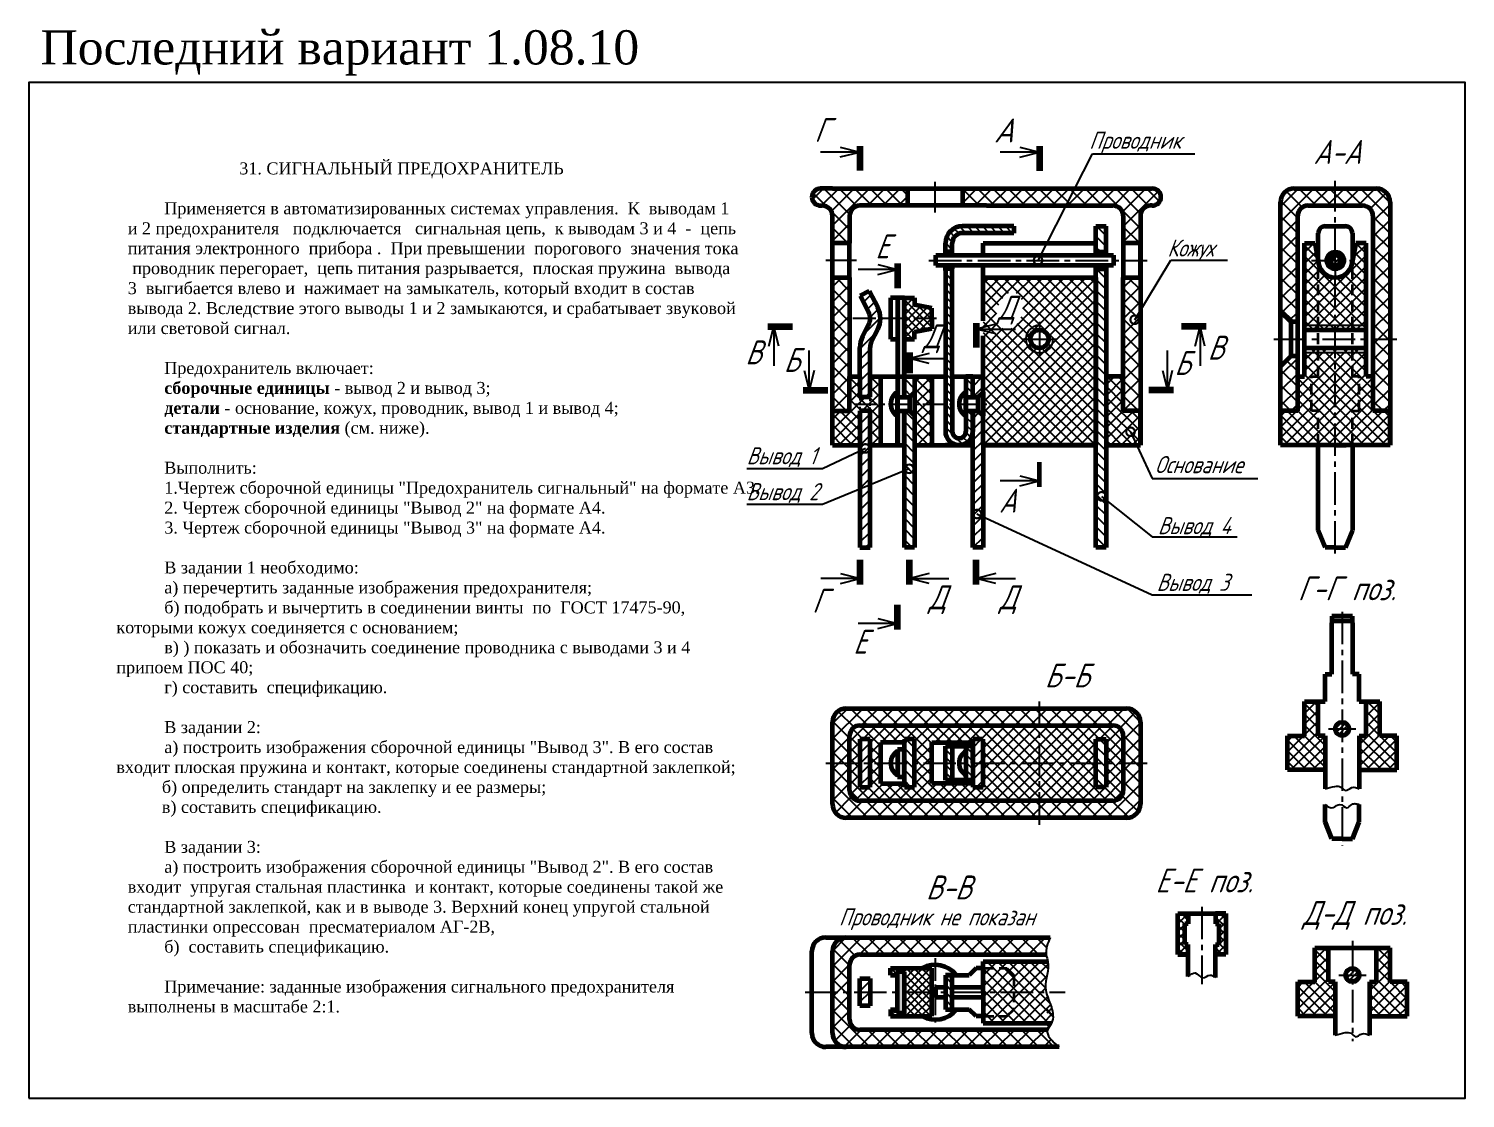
# Model space of a CAD drawing. Header units: millimetres. Extents: x 0 to 420, y 0 to 313.
import ezdxf

# ---------------------------------------------------------------- set-up
doc = ezdxf.new("R2010")
doc.units = ezdxf.units.MM
doc.header["$LTSCALE"] = 0.5
doc.linetypes.add('CENTER2', pattern=[28.575, 19.05, -3.175, 3.175, -3.175])
doc.linetypes.add('штриховая2', pattern=[9.525, 6.35, -3.175])
doc.layers.get('0').update_dxf_attribs({"linetype": 'CONTINUOUS', "lineweight": 60})
doc.styles.get("Standard").update_dxf_attribs({"font": 'isocpeui.ttf', "width": 0.9})
doc.styles.add('стиль1', font='TIMES.TTF')
doc.dimstyles.get("Standard").update_dxf_attribs({"dimtxt": 5, "dimasz": 5, "dimexe": 2, "dimexo": 0, "dimgap": 1.5, "dimtad": 1, "dimdec": 0, "dimzin": 0, "dimtxsty": 'Standard', "dimcen": 5, "dimadec": 0, "dimazin": 0, "dimtfac": 1, "dimtdec": 0, "dimtofl": 0, "dimtmove": 0, "dimatfit": 3, "dimldrblk": 'DOTSMALL', "dimfxl": 0, "dimtolj": 1, "dimtzin": 0, "dimarcsym": 0})
pattern_1 = [(45, (30.3545, 5.651), (-2.245064, 2.245064), []), (135, (30.3545, 5.651), (-2.245064, -2.245064), [])]
pattern_2 = [(45, (30.3545, 5.651), (-1.571545, 1.571545), []), (135, (30.3545, 5.651), (-1.571545, -1.571545), [])]
pattern_3 = [(135, (30.3545, 5.651), (-1.571545, -1.571545), [])]
pattern_4 = [(45, (17.6013, -27.0154), (-1.571545, 1.571545), [])]
pattern_5 = [(135, (17.6013, -27.0154), (-1.571545, -1.571545), [])]
pattern_6 = [(135, (17.6013, -30.654), (-2.245064, -2.245064), []), (225, (17.6013, -30.654), (2.245064, -2.245064), [])]
pattern_7 = [(45, (0, -5), (-1.571545, 1.571545), [])]

# ---------------------------------------------------------------- blocks, each defined once
blk = doc.blocks.new('_DotSmall')
at = {"color": 0, "linetype": 'ByBlock', "const_width": 0.5}
blk.add_lwpolyline([(-0.0625, 0, 1), (0.0625, 0, 1)], format="xyb", close=True, dxfattribs=at)

msp = doc.modelspace()

# ---------------------------------------------------------------- hatches: boundary and pattern name
at = {"lineweight": -3}
h = msp.add_hatch(dxfattribs=at)
h.set_pattern_fill('ANSI37', angle=90, style=0)
h.set_pattern_definition([(135, (30.3545, 5.651), (-2.245064, -2.245064), []), (225, (30.3545, 5.651), (2.245064, -2.245064), [])])
h.paths.add_polyline_path([(243, 261), (257, 261), (257, 266), (235, 266), (231.5, 266, 0.414214), (229, 263.5, 0.414214), (231.5, 261), (232, 261, -0.414214), (235, 258), (235, 250), (240, 250), (240, 258, -0.414214)])
h.paths.add_polyline_path([(317, 261, -0.414214), (320, 258), (320, 250), (325, 250), (325, 258, -0.414214), (328, 261), (328.5, 261, 0.414214), (331, 263.5, 0.414214), (328.5, 266), (325, 266), (273, 266), (273, 261), (280, 261)])
h = msp.add_hatch(dxfattribs=at)
h.set_pattern_fill('ANSI37', angle=90, style=0)
h.set_pattern_definition([(135, (30.028, 5.651), (-2.245064, -2.245064), []), (225, (30.028, 5.651), (2.245064, -2.245064), [])])
h.paths.add_polyline_path([(371, 258, -0.414214), (374, 261), (382, 261), (382, 266), (370, 266, 0.414214), (366, 262), (366, 230), (369, 227), (371, 227)])
h.paths.add_polyline_path([(398, 262, 0.414214), (394, 266), (382, 266), (382, 261), (390, 261, -0.414214), (393, 258), (393, 222), (398, 222)])
h.paths.add_polyline_path([(398, 222), (393, 222), (393, 201), (398, 201)])
h.paths.add_polyline_path([(371, 211), (371, 217), (369, 217), (366, 214), (366, 201), (371, 201)])
h = msp.add_hatch(dxfattribs=at)
h.set_pattern_fill('ANSI31', scale=0.5, angle=90, style=0)
h.set_pattern_definition([(135, (0, -5), (-1.122532, -1.122532), [])])
h.paths.add_polyline_path([(273, 253), (288, 253), (288, 255), (273, 255, 0.414214), (268, 250), (268, 247.5), (270, 247.5), (270, 250, -0.414214)])
h.paths.add_polyline_path([(270, 242), (270, 242.5), (268, 242.5), (268, 242), (268, 211), (268, 203), (270, 203), (270, 211)])
h.paths.add_polyline_path([(276, 195), (276, 201), (274, 201), (274, 199.5), (274, 195, -1), (270, 195), (270, 203), (268, 203), (268, 195, 1)])
h.paths.add_polyline_path([(276, 211), (274, 211), (274, 205), (276, 205)])
h = msp.add_hatch(dxfattribs=at)
h.set_pattern_fill('ANSI31', scale=0.7, angle=90, style=0)
h.set_pattern_definition(pattern_3)
h.paths.add_polyline_path([(312, 247.5), (315, 247.5), (315, 255), (312, 255)])
h = msp.add_hatch(dxfattribs=at)
h.set_pattern_fill('ANSI37', scale=0.7, style=0)
h.paths.add_polyline_path([(377, 245), (376, 250), (373, 250), (373, 226), (377, 226)])
h.paths.add_polyline_path([(382, 240, -0.414214), (377, 245), (377, 226), (382, 226)])
h.paths.add_polyline_path([(387, 245, -0.414214), (382, 240), (382, 226), (387, 226)])
h.paths.add_polyline_path([(391, 250), (388, 250), (387, 245), (387, 226), (391, 226)])
h.paths.add_polyline_path([(382, 226), (377, 226), (377, 224.67), (382, 224.67)])
h.paths.add_polyline_path([(387, 226), (382, 226), (382, 224.67), (387, 224.67)])
h.paths.add_polyline_path([(391, 226), (387, 226), (387, 224.67), (391, 224.67)])
h.paths.add_polyline_path([(377, 226), (373, 226), (373, 224.67), (377, 224.67)])
h.paths.add_polyline_path([(377, 219.33), (373, 219.33), (373, 218), (377, 218)])
h.paths.add_polyline_path([(387, 219.33), (382, 219.33), (382, 218), (387, 218)])
h.paths.add_polyline_path([(382, 219.33), (377, 219.33), (377, 218), (382, 218)])
h.paths.add_polyline_path([(391, 219), (391, 219.33), (387, 219.33), (387, 218), (391, 218)])
h.paths.add_polyline_path([(391, 218), (387, 218), (387, 211), (389, 211), (389, 201), (387, 201), (387, 191), (398, 191), (398, 201), (393, 201), (393, 211), (391, 211)])
h.paths.add_polyline_path([(387, 218), (382, 218), (382, 191), (387, 191), (387, 201), (389, 201), (389, 211), (387, 211)])
h.paths.add_polyline_path([(377, 218), (373, 218), (373, 211), (371, 211), (371, 201), (366, 201), (366, 191), (377, 191), (377, 201), (375, 201), (375, 211), (377, 211)])
h.paths.add_polyline_path([(382, 218), (377, 218), (377, 211), (375, 211), (375, 201), (377, 201), (377, 191), (382, 191)])
h = msp.add_hatch(dxfattribs=at)
h.set_pattern_fill('ANSI31', scale=0.3, style=0)
h.set_pattern_definition([(45, (30.02795, 5.6509), (-0.6735192, 0.6735192), [])])
h.paths.add_polyline_path([(383.5, 245, 0.414214), (382, 246.5), (382, 245)])
h.paths.add_polyline_path([(382, 245), (382, 243.5, 0.414214), (383.5, 245)])
h.paths.add_polyline_path([(382, 245), (380.5, 245, 0.414214), (382, 243.5)])
h.paths.add_polyline_path([(382, 246.5, 0.414214), (380.5, 245), (382, 245)])
h = msp.add_hatch(dxfattribs=at)
h.set_pattern_fill('ANSI37', style=0)
h.set_pattern_definition(pattern_1)
h.paths.add_polyline_path([(235, 201), (240, 201), (240, 211), (240, 240), (235, 240)])
h = msp.add_hatch(dxfattribs=at)
h.set_pattern_fill('ANSI37', scale=0.7, style=0)
h.paths.add_polyline_path([(312, 240), (279, 240), (279, 227.33), (279, 222.94), (279, 191), (312, 191)])
h.paths.add_polyline_path([(298.17, 222), (299.5, 222, -2.414214), (295.5, 226), (295.5, 224.67, -0.414214)], flags=16)
edge = h.paths.add_edge_path(flags=0)
edge.add_ellipse((286.82, 230.31), major_axis=(1.58, 5.26), ratio=0.667489, start_angle=0, end_angle=360)
h.paths.add_polyline_path([(299.5, 222), (298.17, 222, -0.414214), (295.5, 219.33), (295.5, 218, 0.414214)], flags=0)
h.paths.add_polyline_path([(292.83, 222), (291.5, 222, 0.414214), (295.5, 218), (295.5, 219.33, -0.414214)], flags=16)
h.paths.add_polyline_path([(295.5, 224.67), (295.5, 226, 0.414214), (291.5, 222), (292.83, 222, -0.414214)], flags=0)
h.paths.add_polyline_path([(280.99, 224.61), (292.22, 224.61), (292.22, 236.68), (280.99, 236.68)], flags=24)
h = msp.add_hatch(dxfattribs=at)
h.set_pattern_fill('ANSI31', scale=0.7, angle=90, style=0)
h.set_pattern_definition(pattern_3)
h.paths.add_polyline_path([(312, 191), (312, 161), (315, 161), (315, 191), (315, 211), (315, 242.5), (312, 242.5), (312, 242)])
h = msp.add_hatch(dxfattribs=at)
h.set_pattern_fill('ANSI37', style=0)
h.set_pattern_definition(pattern_1)
h.paths.add_polyline_path([(320, 211), (320, 201), (325, 201), (325, 240), (320, 240)])
h = msp.add_hatch(dxfattribs=at)
h.set_pattern_fill('ANSI31', scale=0.7, style=0)
h.set_pattern_definition(pattern_7)
h.paths.add_polyline_path([(246, 219.5, -0.119095), (246.44, 221.32), (248.23, 224.8, 0.119095), (249, 228), (246, 228, -0.119095), (245.56, 226.17), (243.77, 222.69, 0.119095), (243, 219.5), (243, 211), (243, 205), (246, 205), (246, 211)])
h.paths.add_polyline_path([(245.76, 236), (243.09, 234.63), (245.55, 229.83, -0.119646), (246, 228), (249, 228, 0.119095), (248.23, 231.2)])
h.paths.add_polyline_path([(246, 201), (243, 201), (243, 191), (243, 161), (246, 161)])
h = msp.add_hatch(color=7, dxfattribs=at)
h.paths.add_polyline_path([(256, 211), (254, 211), (254, 205), (256, 205)])
h.paths.add_polyline_path([(256, 228), (254, 228), (254, 211), (256, 211)])
h.paths.add_polyline_path([(256, 234), (254, 234), (254, 228), (256, 228)])
h.paths.add_polyline_path([(256, 201), (254, 201), (254, 199.5), (254, 191), (256, 191)])
h = msp.add_hatch(dxfattribs=at)
h.set_pattern_fill('ANSI37', scale=0.5, angle=90, style=0)
h.set_pattern_definition([(135, (30.3545, 5.6509), (-1.122532, -1.122532), []), (225, (30.3545, 5.6509), (1.122532, -1.122532), [])])
h.paths.add_polyline_path([(264, 228), (264, 231), (259, 232), (259, 234), (256, 234), (256, 222), (259, 222), (259, 224), (264, 225)])
h = msp.add_hatch(dxfattribs=at)
h.set_pattern_fill('ANSI37', scale=0.7, style=0)
h.set_pattern_definition([(45, (0, -5), (-1.571545, 1.571545), []), (135, (0, -5), (-1.571545, -1.571545), [])])
h.paths.add_polyline_path([(249, 211), (246, 211), (246, 205), (246, 203), (249, 203)])
h.paths.add_polyline_path([(249, 203), (246, 203), (246, 201), (246, 191), (249, 191)])
h.paths.add_polyline_path([(246, 205), (243, 205), (243, 203), (246, 203)])
h.paths.add_polyline_path([(246, 203), (243, 203), (243, 201), (246, 201)])
h.paths.add_polyline_path([(243, 205), (243, 211), (240, 211), (240, 201), (235, 201), (235, 191), (243, 191), (243, 201)])
h = msp.add_hatch(dxfattribs=at)
h.set_pattern_fill('ANSI31', scale=0.7, angle=90, style=0)
h.set_pattern_definition([(135, (0, -5), (-1.571545, -1.571545), [])])
h.paths.add_polyline_path([(259, 199.5), (257.5, 201), (256, 201), (256, 161), (259, 161)])
h.paths.add_polyline_path([(259, 211), (256, 211), (256, 205), (257.5, 205), (259, 206.5)])
h = msp.add_hatch(dxfattribs=at)
h.set_pattern_fill('ANSI37', scale=0.7, style=0)
h.set_pattern_definition(pattern_2)
h.paths.add_polyline_path([(259, 191), (264, 191), (264, 211), (259, 211)])
h = msp.add_hatch(dxfattribs=at)
h.set_pattern_fill('ANSI31', scale=0.7, style=0)
h.set_pattern_definition(pattern_7)
h.paths.add_polyline_path([(279, 199.5), (277.5, 201), (276, 201), (276, 195), (276, 161), (279, 161), (279, 191)])
h.paths.add_polyline_path([(279, 211), (276, 211), (276, 205), (277.5, 205), (279, 206.5)])
h = msp.add_hatch(dxfattribs=at)
h.set_pattern_fill('ANSI37', scale=0.7, style=0)
h.set_pattern_definition(pattern_2)
h.paths.add_polyline_path([(325, 201), (320, 201), (320, 211), (315, 211), (315, 191), (325, 191)])
h = msp.add_hatch(dxfattribs=at)
h.set_pattern_fill('ANSI37', style=0)
h.set_pattern_definition([(45, (17.6013, -27.0154), (-2.245064, 2.245064), []), (135, (17.6013, -27.0154), (-2.245064, -2.245064), [])])
h.paths.add_polyline_path([(321, 82, 0.414214), (325, 86), (325, 110, 0.414214), (321, 114), (239, 114, 0.414214), (235, 110), (235, 86, 0.414214), (239, 82)])
h.paths.add_polyline_path([(243, 87, -0.414214), (240, 90), (240, 106, -0.414214), (243, 109), (317, 109, -0.414214), (320, 106), (320, 90, -0.414214), (317, 87)], flags=16)
h = msp.add_hatch(dxfattribs=at)
h.set_pattern_fill('ANSI37', scale=0.7, style=0)
h.set_pattern_definition([(45, (19.2747, -5.455), (-1.571545, 1.571545), []), (135, (19.2747, -5.455), (-1.571545, -1.571545), [])])
h.paths.add_polyline_path([(389, 96), (400, 96), (400, 106), (395, 106), (395, 116), (391, 116), (391, 106), (389, 106)])
h.paths.add_polyline_path([(379, 106), (377, 106), (377, 116), (373, 116), (373, 106), (368, 106), (368, 96), (379, 96)])
h = msp.add_hatch(dxfattribs=at)
h.set_pattern_fill('ANSI31', scale=0.3, style=0)
h.set_pattern_definition([(45, (19.2747, -5.455), (-0.6735192, 0.6735192), [])])
h.paths.add_polyline_path([(386, 108, 0.414214), (384, 110), (384, 108)])
h.paths.add_polyline_path([(384, 106, 0.414214), (386, 108), (384, 108)])
h.paths.add_polyline_path([(382, 108, 0.414214), (384, 106), (384, 108)])
h.paths.add_polyline_path([(384, 110, 0.414214), (382, 108), (384, 108)])
h = msp.add_hatch(dxfattribs=at)
h.set_pattern_fill('ANSI37', scale=0.7, style=0)
h.set_pattern_definition([(45, (17.6013, -27.0154), (-1.571545, 1.571545), []), (135, (17.6013, -27.0154), (-1.571545, -1.571545), [])])
h.paths.add_polyline_path([(312, 98), (312, 105), (315, 105), (315, 104), (315, 98), (320, 98), (320, 106, 0.414214), (317, 109), (243, 109, 0.414214), (240, 106), (240, 98), (243, 98), (243, 105), (246, 105), (246, 98), (249, 98), (249, 104), (256, 104), (256, 105), (259, 105), (259, 98), (264, 98), (264, 104), (276, 104), (276, 105), (279, 105), (279, 98)])
h.paths.add_polyline_path([(279, 98), (279, 91), (276, 91), (276, 92), (264, 92), (264, 98), (259, 98), (259, 91), (256, 91), (256, 92), (249, 92), (249, 98), (246, 98), (246, 91), (243, 91), (243, 98), (240, 98), (240, 90, 0.414214), (243, 87), (317, 87, 0.414214), (320, 90), (320, 98), (315, 98), (315, 91), (312, 91), (312, 98)])
h = msp.add_hatch(dxfattribs=at)
h.set_pattern_fill('ANSI31', scale=0.7, style=0)
h.set_pattern_definition(pattern_4)
h.paths.add_polyline_path([(246, 105), (243, 105), (243, 98), (246, 98)])
h.paths.add_polyline_path([(246, 98), (243, 98), (243, 91), (246, 91)])
h = msp.add_hatch(dxfattribs=at)
h.set_pattern_fill('ANSI31', scale=0.7, angle=90, style=0)
h.set_pattern_definition(pattern_5)
h.paths.add_polyline_path([(259, 105), (256, 105), (256, 104), (256, 98), (259, 98)])
h.paths.add_polyline_path([(259, 98), (256, 98), (256, 92), (256, 91), (259, 91)])
h = msp.add_hatch(dxfattribs=at)
h.set_pattern_fill('ANSI31', scale=0.7, style=0)
h.set_pattern_definition(pattern_4)
h.paths.add_polyline_path([(279, 105), (276, 105), (276, 104), (276, 98), (279, 98)])
h.paths.add_polyline_path([(279, 98), (276, 98), (276, 92), (276, 91), (279, 91)])
h = msp.add_hatch(dxfattribs=at)
h.set_pattern_fill('ANSI31', scale=0.7, angle=90, style=0)
h.set_pattern_definition(pattern_5)
h.paths.add_polyline_path([(315, 104), (315, 105), (312, 105), (312, 98), (315, 98)])
h.paths.add_polyline_path([(315, 98), (312, 98), (312, 91), (315, 91)])
h = msp.add_hatch(color=7, dxfattribs=at)
h.paths.add_polyline_path([(254, 98), (256, 98), (256, 102), (254, 102)])
h.paths.add_polyline_path([(256, 98), (254, 98), (254, 94), (256, 94)])
h = msp.add_hatch(dxfattribs=at)
h.set_pattern_fill('ANSI31', scale=0.5, angle=90, style=0)
h.set_pattern_definition([(135, (17.6013, -27.0154), (-1.122532, -1.122532), [])])
h.paths.add_polyline_path([(270, 98), (268, 98), (268, 93), (270, 93)])
h.paths.add_polyline_path([(270, 103), (268, 103), (268, 98), (270, 98)])
h.paths.add_polyline_path([(276, 103), (274, 103), (274, 98), (276, 98)])
h.paths.add_polyline_path([(276, 98), (274, 98), (274, 93), (276, 93)])
h = msp.add_hatch(dxfattribs=at)
h.set_pattern_fill('ANSI37', scale=0.5, angle=90, style=0)
h.set_pattern_definition([(135, (25.918, -23.2961), (-1.122532, -1.122532), []), (225, (25.918, -23.2961), (1.122532, -1.122532), [])])
h.paths.add_polyline_path([(348, 45), (347, 45), (347, 42), (350, 42), (350, 54), (347, 54), (347, 51), (348, 51)])
h.paths.add_polyline_path([(336, 42), (339, 42), (339, 45), (338, 45), (338, 51), (339, 51), (339, 54), (336, 54)])
h = msp.add_hatch(dxfattribs=at)
h.set_pattern_fill('ANSI37', angle=90, style=0)
h.set_pattern_definition(pattern_6)
edge = h.paths.add_edge_path()
edge.add_spline(control_points=[(297.48, 42), (297.21, 43.65), (297.92, 45.33), (298.62, 47)], knot_values=[0, 0, 0, 0, 5.13023, 5.13023, 5.13023, 5.13023], degree=3, periodic=0)
edge.add_line((298.62, 47), (239, 47))
edge.add_arc((239, 43), 4, 90, 180)
edge.add_line((235, 43), (235, 31))
edge.add_line((235, 31), (240, 31))
edge.add_line((240, 31), (240, 39))
edge.add_arc((243, 39), 3, 90, 180, ccw=False)
edge.add_line((243, 42), (297.48, 42))
h = msp.add_hatch(dxfattribs=at)
h.set_pattern_fill('ANSI37', scale=0.7, style=0)
h.set_pattern_definition([(45, (22.2747, -77.455), (-1.571545, 1.571545), []), (135, (22.2747, -77.455), (-1.571545, -1.571545), [])])
h.paths.add_polyline_path([(392, 24), (403, 24), (403, 34), (398, 34), (398, 44), (394, 44), (394, 34), (392, 34)])
h.paths.add_polyline_path([(382, 34), (380, 34), (380, 44), (376, 44), (376, 34), (371, 34), (371, 24), (382, 24)])
h = msp.add_hatch(dxfattribs=at)
h.set_pattern_fill('ANSI37', scale=0.5, angle=90, style=0)
h.set_pattern_definition([(135, (17.6013, -30.654), (-1.122532, -1.122532), []), (225, (17.6013, -30.654), (1.122532, -1.122532), [])])
h.paths.add_polyline_path([(264, 31), (264, 38), (252, 38), (252, 36), (254, 36), (254, 37), (256, 37), (256, 31)])
h.paths.add_polyline_path([(256, 31), (256, 25), (254, 25), (254, 26), (252, 26), (252, 24), (264, 24), (264, 31)])
h = msp.add_hatch(dxfattribs=at)
h.set_pattern_fill('ANSI37', scale=0.7, angle=90, style=0)
h.set_pattern_definition([(135, (17.6013, -30.654), (-1.571545, -1.571545), []), (225, (17.6013, -30.654), (1.571545, -1.571545), [])])
edge = h.paths.add_edge_path()
edge.add_spline(control_points=[(297.48, 31), (297.37, 31.45), (296.89, 34.33), (298.47, 37.49), (297.98, 40)], knot_values=[7.192166, 7.192166, 7.192166, 7.192166, 8.61442, 16.290089, 16.290089, 16.290089, 16.290089], degree=3, periodic=0)
edge.add_line((297.98, 40), (279, 40))
edge.add_line((279, 40), (279, 38))
edge.add_line((279, 38), (286, 38))
edge.add_line((286, 38), (288, 36))
edge.add_line((288, 36), (288, 31))
edge.add_line((288, 31), (297.48, 31))
h.paths.add_polyline_path([(288, 31), (288, 36), (286, 38), (279, 38), (279, 31)], flags=17)
h.paths.add_polyline_path([(286, 24), (288, 26), (288, 31), (279, 31), (279, 24)], flags=17)
edge = h.paths.add_edge_path()
edge.add_line((288, 26), (286, 24))
edge.add_line((286, 24), (279, 24))
edge.add_line((279, 24), (279, 22))
edge.add_line((279, 22), (299.05, 22))
edge.add_spline(control_points=[(299.05, 22), (299.75, 23.43), (299.2, 26.73), (297.82, 29.58), (297.48, 31)], knot_values=[16.290089, 16.290089, 16.290089, 16.290089, 20.965286, 25.476022, 25.476022, 25.476022, 25.476022], degree=3, periodic=0)
edge.add_line((297.48, 31), (288, 31))
edge.add_line((288, 31), (288, 26))
h = msp.add_hatch(dxfattribs=at)
h.set_pattern_fill('ANSI31', scale=0.3, style=0)
h.set_pattern_definition([(45, (22.2747, -77.455), (-0.6735192, 0.6735192), [])])
h.paths.add_polyline_path([(389, 36, 0.414214), (387, 38), (387, 36)])
h.paths.add_polyline_path([(387, 34, 0.414214), (389, 36), (387, 36)])
h.paths.add_polyline_path([(385, 36, 0.414214), (387, 34), (387, 36)])
h.paths.add_polyline_path([(387, 38, 0.414214), (385, 36), (387, 36)])
h = msp.add_hatch(dxfattribs=at)
h.set_pattern_fill('ANSI31', scale=0.7, style=0)
h.set_pattern_definition([(45, (17.6013, -30.654), (-1.571545, 1.571545), [])])
h.paths.add_polyline_path([(243, 31), (246, 31), (246, 35), (243, 35)])
h.paths.add_polyline_path([(243, 27), (246, 27), (246, 31), (243, 31)])
h = msp.add_hatch(color=7, dxfattribs=at)
h.paths.add_polyline_path([(254, 31), (256, 31), (256, 37), (254, 37)])
h.paths.add_polyline_path([(256, 31), (254, 31), (254, 25), (256, 25)])
h = msp.add_hatch(dxfattribs=at)
h.set_pattern_fill('ANSI31', scale=0.5, angle=90, style=0)
h.set_pattern_definition([(135, (17.6013, -30.654), (-1.122532, -1.122532), [])])
h.paths.add_polyline_path([(270, 36), (268, 36), (268, 31), (270, 31)])
h.paths.add_polyline_path([(270, 31), (268, 31), (268, 26), (270, 26)])
h = msp.add_hatch(dxfattribs=at)
h.set_pattern_fill('ANSI37', angle=90, style=0)
h.set_pattern_definition(pattern_6)
edge = h.paths.add_edge_path()
edge.add_arc((243, 23), 3, 180, 270, ccw=False)
edge.add_line((240, 23), (240, 31))
edge.add_line((240, 31), (235, 31))
edge.add_line((235, 31), (235, 19))
edge.add_arc((239, 19), 4, 180, 270)
edge.add_line((239, 15), (301.24, 15))
edge.add_spline(control_points=[(301.24, 15), (299.29, 16.66), (297.34, 18.32), (297.9, 20)], knot_values=[27.78235, 27.78235, 27.78235, 27.78235, 33.791658, 33.791658, 33.791658, 33.791658], degree=3, periodic=0)
edge.add_spline(control_points=[(297.48, 31), (297.82, 29.58), (299.2, 26.73), (299.89, 22.61), (298.12, 20.64), (297.9, 20)], knot_values=[16.290089, 16.290089, 16.290089, 16.290089, 20.800825, 25.476022, 27.78235, 27.78235, 27.78235, 27.78235], degree=3, periodic=0)
edge.add_line((297.9, 20), (243, 20))

# ---------------------------------------------------------------- linework, layer by layer
at = {"color": 7, "lineweight": -3}
for p, q in [((237.24, 278.13), (243, 276.69)), ((289.73, 278.07), (295.49, 276.63)), ((243, 276.69), (231.48, 276.69)), ((243, 276.69), (237.24, 276.69)), ((237.24, 275.25), (243, 276.69)), ((295.49, 276.63), (283.97, 276.63)), ((295.49, 276.63), (289.73, 276.63)), ((289.73, 275.19), (295.49, 276.63)), ((248.23, 243.79), (253.99, 242.35)), ((382, 245), (382, 240)), ((253.99, 242.35), (242.47, 242.35)), ((253.99, 242.35), (248.23, 242.35)), ((248.23, 240.91), (253.99, 242.35)), ((295.5, 227), (295.5, 217)), ((366, 222), (366, 230)), ((371, 222), (371, 227)), ((216.41, 219.93), (217.85, 225.69)), ((217.85, 225.69), (217.85, 214.17)), ((217.85, 225.69), (217.85, 219.93)), ((219.29, 219.93), (217.85, 225.69)), ((282.77, 226.37), (277.01, 224.93)), ((277.01, 224.93), (288.53, 224.93)), ((282.77, 223.49), (277.01, 224.93)), ((341.02, 219.93), (342.46, 225.69)), ((342.46, 225.69), (342.46, 214.17)), ((342.46, 225.69), (342.46, 219.93)), ((343.9, 219.93), (342.46, 225.69)), ((391, 226), (373, 226)), ((391, 225), (391, 226)), ((228.2, 207.08), (228.2, 218.6)), ((290.5, 222), (300.5, 222)), ((332.91, 207.08), (332.91, 218.6)), ((366, 222), (366, 214)), ((371, 222), (371, 217)), ((391, 219), (391, 218)), ((263.26, 217.77), (257.5, 216.33)), ((257.5, 216.33), (267.6, 216.33)), ((257.5, 216.33), (263.26, 216.33)), ((263.26, 214.89), (257.5, 216.33)), ((391, 218), (373, 218)), ((226.76, 212.84), (228.2, 207.08)), ((228.2, 207.08), (228.2, 212.84)), ((229.64, 212.84), (228.2, 207.08)), ((331.47, 212.84), (332.91, 207.08)), ((332.91, 207.08), (332.91, 212.84)), ((334.35, 212.84), (332.91, 207.08)), ((371, 201), (371, 211)), ((289.73, 181.98), (295.49, 180.54)), ((295.49, 180.54), (283.97, 180.54)), ((295.49, 180.54), (289.73, 180.54)), ((289.73, 179.1), (295.49, 180.54)), ((243.11, 152), (231.59, 152)), ((237.35, 153.44), (243.11, 152)), ((243.11, 152), (237.35, 152)), ((237.35, 150.56), (243.11, 152)), ((263.26, 153.44), (257.5, 152)), ((257.5, 152), (269.02, 152)), ((257.5, 152), (263.26, 152)), ((263.26, 150.56), (257.5, 152)), ((282.76, 153.44), (277, 152)), ((277, 152), (288.52, 152)), ((277, 152), (282.76, 152)), ((282.76, 150.56), (277, 152)), ((253.99, 138.8), (242.47, 138.8)), ((248.23, 140.24), (253.99, 138.8)), ((253.99, 138.8), (248.23, 138.8)), ((248.23, 137.36), (253.99, 138.8))]:
    msp.add_line(p, q, dxfattribs=at)
at = {"lineweight": 100}
for p, q in [((243.01, 278.44), (243.01, 271.24)), ((295.5, 278.37), (295.5, 271.17)), ((254, 244.1), (254, 236.9)), ((216.11, 225.7), (223.31, 225.7)), ((277, 226.68), (277, 219.48)), ((344.2, 225.7), (337, 225.7)), ((257.49, 218.08), (257.49, 211.99)), ((226.45, 207.07), (233.65, 207.07)), ((334.66, 207.07), (327.46, 207.07)), ((243.12, 150.25), (243.12, 157.45)), ((257.49, 150.25), (257.49, 157.45)), ((276.99, 150.25), (276.99, 157.45)), ((254, 137.05), (254, 144.25))]:
    msp.add_line(p, q, dxfattribs=at)
at = {"color": 7, "lineweight": 60}
for p, q in [((235, 266), (231.5, 266)), ((235, 266), (325, 266)), ((257, 261), (257, 266)), ((257, 266), (265, 266)), ((265, 266), (273, 266)), ((273, 266), (273, 261)), ((325, 266), (328.5, 266)), ((370, 266), (394, 266)), ((229, 263.5), (229, 263.5)), ((231.5, 261), (232, 261)), ((280, 261), (243, 261)), ((265, 261), (257, 261)), ((273, 261), (265, 261)), ((280, 261), (317, 261)), ((328.5, 261), (328, 261)), ((331, 263.5), (331, 263.5)), ((366, 191), (366, 262)), ((374, 261), (390, 261)), ((398, 262), (398, 191)), ((235, 201), (235, 258)), ((240, 258), (240, 250)), ((320, 258), (320, 250)), ((325, 258), (325, 191)), ((371, 201), (371, 258)), ((393, 258), (393, 201)), ((288, 255), (273, 255)), ((288, 253), (273, 253)), ((288, 255), (288, 253)), ((312, 255), (315, 255)), ((312, 246.5), (312, 255)), ((315, 246.5), (315, 255)), ((377, 245), (377, 253)), ((379, 255), (385, 255)), ((387, 253), (387, 245)), ((240, 250), (235, 250)), ((240, 240), (240, 250)), ((268, 246.5), (268, 250)), ((270, 247), (270, 250)), ((279, 246.5), (279, 250)), ((279, 250), (312, 250)), ((325, 250), (320, 250)), ((320, 250), (320, 240)), ((325, 240), (325, 250)), ((373, 211), (373, 250)), ((373, 250), (376, 250)), ((376, 250), (377, 245)), ((388, 250), (387, 245)), ((391, 250), (388, 250)), ((391, 211), (391, 250)), ((265.18, 243.5), (265.18, 246.5)), ((265.18, 246.5), (315.18, 246.5)), ((270, 247.5), (268, 247.5)), ((270, 246.5), (270, 247.5)), ((270, 247), (270, 246.5)), ((312, 246.5), (312, 247.5)), ((312, 247.5), (315, 247.5)), ((315.18, 246.5), (317.18, 246.5)), ((317.18, 246.5), (317.18, 243.5)), ((235, 201), (235, 240)), ((235, 240), (240, 240)), ((240, 240), (240, 211)), ((268.18, 243.5), (265.18, 243.5)), ((268, 242), (268, 243.5)), ((270, 242.5), (268, 242.5)), ((268, 242), (268, 211)), ((317.18, 243.5), (268.18, 243.5)), ((270, 242), (270, 243.5)), ((270, 243.5), (270, 242.5)), ((270, 211), (270, 242)), ((279, 240), (279, 243.5)), ((279, 240), (312, 240)), ((279, 227.33), (279, 240)), ((312, 242), (312, 243.5)), ((312, 243.5), (312, 242.5)), ((312, 161), (312, 243)), ((312, 242.5), (315, 242.5)), ((312, 191), (312, 242)), ((312, 240), (312, 191)), ((315, 243.5), (315, 211)), ((320, 211), (320, 240)), ((320, 240), (325, 240)), ((245.76, 236), (243.09, 234.63)), ((245.76, 236), (248.23, 231.2)), ((243.09, 234.63), (245.56, 229.82)), ((254, 234), (252, 234)), ((252, 234), (252, 222)), ((256, 234), (254, 234)), ((254, 234), (254, 211)), ((256, 205), (256, 234)), ((256, 234), (259, 234)), ((256, 222), (256, 234)), ((259, 234), (259, 232)), ((264, 231), (259, 232)), ((264, 228), (264, 231)), ((264, 228), (264, 225)), ((366, 230), (369, 227)), ((371, 227), (369, 227)), ((369, 227), (369, 217)), ((243.77, 222.69), (245.56, 226.18)), ((246.44, 221.32), (248.23, 224.8)), ((264, 225), (259, 224)), ((259, 222), (259, 224)), ((279, 191), (279, 222.94)), ((373, 224.67), (391, 224.67)), ((243, 211), (243, 219.5)), ((246, 211), (246, 219.5)), ((252, 222), (254, 222)), ((256, 222), (259, 222)), ((391, 219.33), (373, 219.33)), ((366, 214), (369, 217)), ((371, 217), (369, 217)), ((240, 201), (240, 211)), ((240, 211), (243, 211)), ((243, 211), (243, 205)), ((246, 211), (268, 211)), ((246, 211), (249, 211)), ((246, 205), (246, 211)), ((249, 211), (249, 191)), ((249, 211), (254, 211)), ((254, 211), (254, 191)), ((256, 211), (259, 211)), ((259, 211), (264, 211)), ((259, 211), (259, 161)), ((264, 211), (264, 191)), ((264, 211), (268, 211)), ((268, 211), (268, 195)), ((270, 211), (270, 195)), ((270, 211), (279, 211)), ((276, 211), (274, 211)), ((274, 211), (274, 195)), ((276, 205), (276, 211)), ((279, 191), (279, 211)), ((320, 211), (315, 211)), ((315, 211), (315, 191)), ((320, 201), (320, 211)), ((371, 211), (373, 211)), ((393, 211), (391, 211)), ((254, 199.5), (254, 206.5)), ((254, 206.5), (254, 199.5)), ((257.5, 205), (259, 206.5)), ((259, 206.5), (259, 199.5)), ((259, 206.5), (259, 199.5)), ((274, 199.5), (274, 206.5)), ((274, 206.5), (274, 199.5)), ((277.5, 205), (279, 206.5)), ((279, 206.5), (279, 199.5)), ((246, 205), (243, 205)), ((254, 203), (254, 205)), ((254, 205), (257.5, 205)), ((254, 203), (254, 201)), ((257.5, 205), (257.5, 201)), ((274, 203), (274, 205)), ((274, 205), (277.5, 205)), ((274, 203), (274, 201)), ((277.5, 205), (277.5, 201)), ((235, 191), (235, 201)), ((235, 201), (240, 201)), ((246, 201), (243, 201)), ((243, 201), (243, 191)), ((246, 161), (246, 201)), ((254, 201), (257.5, 201)), ((254, 191), (254, 200)), ((256, 161), (256, 201)), ((257.5, 201), (259, 199.5)), ((274, 201), (277.5, 201)), ((276, 161), (276, 201)), ((276, 201), (276, 195)), ((277.5, 201), (279, 199.5)), ((325, 201), (320, 201)), ((325, 191), (325, 201)), ((371, 201), (366, 201)), ((398, 201), (393, 201)), ((398, 191), (398, 201)), ((235, 191), (243, 191)), ((243, 191), (243, 161)), ((246, 191), (256, 191)), ((254, 191), (256, 191)), ((259, 191), (276, 191)), ((268, 191), (274, 191)), ((276, 191), (268, 191)), ((312, 191), (279, 191)), ((279, 191), (279, 161)), ((279, 191), (312, 191)), ((315, 191), (315, 161)), ((315, 191), (325, 191)), ((398, 191), (366, 191)), ((377, 166), (377, 191)), ((387, 191), (387, 166)), ((379, 161), (377, 166)), ((385, 161), (387, 166)), ((243, 161), (246, 161)), ((259, 161), (256, 161)), ((279, 161), (276, 161)), ((315, 161), (312, 161)), ((382, 161), (379, 161)), ((382, 161), (385, 161)), ((387, 141), (381, 141)), ((381, 141), (381, 139)), ((381, 139.63), (387, 139.63)), ((381, 124), (381, 139)), ((387, 139), (387, 141)), ((387, 139), (387, 124)), ((379, 116), (379, 124)), ((379, 124), (381, 124)), ((389, 124), (387, 124)), ((389, 116), (389, 124)), ((239, 114), (321, 114)), ((373, 106), (373, 116)), ((373, 116), (379, 116)), ((377, 106), (377, 116)), ((389, 116), (395, 116)), ((391, 106), (391, 116)), ((395, 106), (395, 116)), ((235, 86), (235, 110)), ((325, 110), (325, 86)), ((240, 90), (240, 106)), ((243, 109), (317, 109)), ((246, 105), (243, 105)), ((243, 105), (243, 91)), ((246, 91), (246, 105)), ((259, 105), (256, 105)), ((256, 105), (256, 104)), ((259, 91), (259, 105)), ((279, 105), (276, 105)), ((276, 105), (276, 104)), ((279, 91), (279, 105)), ((312, 98), (312, 105)), ((312, 105), (315, 105)), ((315, 105), (315, 104)), ((320, 106), (320, 90)), ((368, 96), (368, 106)), ((368, 106), (373, 106)), ((379, 106), (377, 106)), ((379, 106), (379, 90.44)), ((389, 106), (389, 90.44)), ((389, 106), (391, 106)), ((400, 106), (395, 106)), ((400, 96), (400, 106)), ((256, 104), (249, 104)), ((249, 104), (249, 98)), ((256, 102), (254, 102)), ((254, 102), (254, 94)), ((256, 92), (256, 104)), ((256, 98), (256, 102)), ((264, 98), (264, 104)), ((264, 104), (276, 104)), ((268, 93), (268, 103)), ((268, 103), (274, 103)), ((268, 103), (270, 103)), ((270, 103), (270, 93)), ((276, 103), (274, 103)), ((274, 103), (274, 93)), ((276, 104), (276, 92)), ((276, 98), (276, 103)), ((315, 104), (315, 91)), ((249, 98), (249, 92)), ((264, 92), (264, 98)), ((312, 91), (312, 98)), ((254, 94), (256, 94)), ((276, 93), (268, 93)), ((274, 93), (276, 93)), ((379, 96), (368, 96)), ((389, 96), (400, 96)), ((243, 91), (246, 91)), ((249, 92), (256, 92)), ((256, 92), (256, 91)), ((256, 91), (259, 91)), ((276, 92), (264, 92)), ((276, 92), (276, 91)), ((276, 91), (279, 91)), ((315, 91), (312, 91)), ((317, 87), (243, 87)), ((379, 80.87), (379, 85.87)), ((389, 80.87), (389, 85.87)), ((321, 82), (239, 82)), ((381, 75.87), (379, 80.87)), ((387, 75.87), (389, 80.87)), ((384, 75.87), (381, 75.87)), ((384, 75.87), (387, 75.87)), ((336, 54), (350, 54)), ((336, 42), (336, 54)), ((336, 54), (339, 54)), ((339, 51), (338, 51)), ((338, 45), (338, 51)), ((339, 54), (339, 51)), ((350, 54), (347, 54)), ((347, 54), (347, 51)), ((347, 51), (348, 51)), ((348, 45), (348, 51)), ((350, 54), (350, 42)), ((233, 47), (239, 47)), ((239, 47), (298.62, 47)), ((229, 19), (229, 43)), ((235, 19), (235, 43)), ((243, 42), (297.48, 42)), ((339, 42), (336, 42)), ((336, 42), (339, 42)), ((339, 45), (338, 45)), ((339, 35.58), (339, 45)), ((347, 35.3), (347, 45)), ((347, 45), (348, 45)), ((350, 42), (347, 42)), ((350, 42), (347, 42)), ((376, 34), (376, 44)), ((376, 44), (392, 44)), ((380, 34), (380, 44)), ((392, 44), (398, 44)), ((394, 34), (394, 44)), ((398, 34), (398, 44)), ((240, 23), (240, 39)), ((252, 36), (252, 38)), ((252, 38), (264, 38)), ((264, 24), (264, 38)), ((277, 38), (275, 36)), ((279, 38), (277, 38)), ((279, 31), (279, 40)), ((279, 40), (297.98, 40)), ((243, 31), (243, 35)), ((243, 35), (246, 35)), ((246, 35), (246, 27)), ((252, 36), (254, 36)), ((254, 25), (254, 37)), ((256, 37), (254, 37)), ((256, 25), (256, 37)), ((264, 37), (264, 37)), ((270, 36), (268, 36)), ((268, 36), (268, 31)), ((268, 36), (275, 36)), ((270, 26), (270, 36)), ((371, 24), (371, 34)), ((371, 34), (376, 34)), ((382, 34), (380, 34)), ((382, 34), (382, 18.44)), ((392, 34), (392, 18.44)), ((392, 34), (394, 34)), ((403, 34), (398, 34)), ((403, 24), (403, 34)), ((243, 27), (243, 31)), ((265.18, 29.5), (265.18, 32.5)), ((265.18, 32.5), (268, 32.5)), ((268, 29.5), (265.18, 29.5)), ((268, 31), (268, 26)), ((270, 32.5), (279, 32.5)), ((279, 29.5), (270, 29.5)), ((279, 31), (279, 22)), ((246, 27), (243, 27)), ((252, 26), (254, 26)), ((252, 26), (252, 24)), ((268, 26), (270, 26)), ((268, 26), (275, 26)), ((277, 24), (275, 26)), ((252, 24), (264, 24)), ((254, 25), (256, 25)), ((279, 24), (277, 24)), ((279, 22), (299.05, 22)), ((382, 24), (371, 24)), ((392, 24), (403, 24)), ((297.9, 20), (243, 20)), ((301.24, 15), (233, 15)), ((301.24, 15), (239, 15))]:
    msp.add_line(p, q, dxfattribs=at)
at = {"color": 7, "linetype": 'CENTER2', "lineweight": -3}
for p, q in [((265, 259), (265, 268)), ((382, 159.25), (382, 268.25)), ((242, 245), (233, 245)), ((263.18, 245), (327, 245)), ((375, 245), (389, 245)), ((364, 222), (400, 222)), ((384, 142.26), (384, 73.87)), ((295.5, 80), (295.5, 116)), ((380, 108), (388, 108)), ((233, 98), (327, 98)), ((343, 56), (343, 33.32)), ((387, 46), (387, 16.69)), ((383, 36), (391, 36)), ((227, 31), (303.03, 31))]:
    msp.add_line(p, q, dxfattribs=at)
at = {"color": 7, "linetype": 'штриховая2', "lineweight": 35}
for p, q in [((377, 211), (377, 245)), ((387, 211), (387, 245)), ((375, 201), (375, 211)), ((375, 211), (377, 211)), ((389, 211), (387, 211)), ((389, 201), (389, 211)), ((377, 201), (375, 201)), ((377, 191), (377, 201)), ((387, 191), (387, 201)), ((387, 201), (389, 201)), ((279, 38), (286, 38)), ((286, 38), (288, 36)), ((288, 36), (288, 26)), ((286, 24), (288, 26)), ((279, 24), (286, 24))]:
    msp.add_line(p, q, dxfattribs=at)
at = {"color": 6, "lineweight": 60}
msp.add_line((245.76, 236), (245.76, 236), dxfattribs=at)
at = {"color": 7, "linetype": 'CENTER2', "lineweight": -3, "ltscale": 0.7}
for p, q in [((265.43, 228), (240.99, 228)), ((241.42, 203), (280.15, 203)), ((265, 41), (265, 21))]:
    msp.add_line(p, q, dxfattribs=at)
at = {"color": 7, "linetype": 'штриховая2', "lineweight": -3, "ltscale": 0.3}
for p, q in [((243, 205), (243, 201)), ((246, 201), (246, 205))]:
    msp.add_line(p, q, dxfattribs=at)
at = {"color": 7, "linetype": 'штриховая2', "lineweight": 60}
msp.add_line((382, 191), (387, 191), dxfattribs=at)
at = {"lineweight": 60}
msp.add_line((295.5, 178.8), (295.5, 186), dxfattribs=at)
at = {"color": 7, "lineweight": -3}
msp.add_lwpolyline([(0, 0), (420, 0), (420, 297), (0, 297)], close=True, dxfattribs=at)
at = {"color": 7, "lineweight": 60}
for centre, radius in [((382, 245), 2.5), ((382, 245), 1.5), ((295.5, 222), 2.67), ((384, 108), 2), ((387, 36), 2)]:
    msp.add_circle(centre, radius, dxfattribs=at)
for centre, radius, start, end in [((231.5, 263.5), 2.5, 90, 180), ((328.5, 263.5), 2.5, 0, 90), ((370, 262), 4, 90, 180), ((394, 262), 4, 0, 90), ((231.5, 263.5), 2.5, 180, 270), ((232, 258), 3, 0, 90), ((243, 258), 3, 90, 180), ((317, 258), 3, 0, 90), ((328, 258), 3, 90, 180), ((328.5, 263.5), 2.5, 270, 360), ((374, 258), 3, 90, 180), ((390, 258), 3, 0, 90), ((273, 250), 5, 90, 180), ((273, 250), 3, 90, 180), ((379, 253), 2, 90, 180), ((385, 253), 2, 0, 90), ((382, 245), 5, 180, 0), ((242, 228), 7, 332.8334, 27.1666), ((242, 228), 4, 332.8334, 27.1666), ((250, 219.5), 7, 152.8334, 180), ((250, 219.5), 4, 152.8334, 180), ((256.06, 203), 4.06, 120.5102, 239.4898), ((276.06, 203), 4.06, 120.5102, 239.4898), ((272, 195), 4, 180, 360), ((272, 195), 2, 180, 360), ((239, 110), 4, 90, 180), ((321, 110), 4, 0, 90), ((243, 106), 3, 90, 180), ((317, 106), 3, 0, 90), ((256.06, 98), 4.06, 120.5102, 239.4898), ((276.06, 98), 4.06, 120.5102, 239.4898), ((243, 90), 3, 180, 270), ((317, 90), 3, 270, 0), ((239, 86), 4, 180, 270), ((321, 86), 4, 270, 0), ((233, 43), 4, 90, 180), ((239, 43), 4, 90, 180), ((243, 39), 3, 90, 180), ((265, 31), 8, 38.6822, 118.955), ((265, 31), 8, 241.045, 321.3178), ((243, 23), 3, 180, 270), ((233, 19), 4, 180, 270), ((239, 19), 4, 180, 270)]:
    msp.add_arc(centre, radius, start, end, dxfattribs=at)
at = {"color": 6, "lineweight": 60}
msp.add_arc((242, 228), 4, 359.9997, 27.2909, dxfattribs=at)
at = {"color": 7, "lineweight": -3}
msp.add_arc((295.5, 222), 4, 90, 0, dxfattribs=at)
for points in [[(379, 90.44), (381.89, 91.19), (383.63, 91), (384.88, 90.01), (386.83, 90.85), (389, 90.44)], [(379, 85.87), (381.4, 84.98), (383.35, 85.94), (385.37, 84.95), (386.81, 85.91), (388.03, 86.14), (389, 85.87)], [(298.62, 47), (297.48, 42), (297.98, 40), (297.27, 32.36), (298.98, 26.67), (299.05, 22), (297.9, 20), (301.24, 15)], [(339, 35.58), (341, 36.63), (343.28, 35.26), (345.41, 36.02), (347, 35.3)], [(382, 18.44), (384.89, 19.19), (386.63, 19), (387.88, 18.01), (389.83, 18.85), (392, 18.44)]]:
    msp.add_spline(points, degree=3, dxfattribs=at)

# ---------------------------------------------------------------- texts
at = {"color": 1, "lineweight": -3, "style": 'стиль1'}
msp.add_text('Последний вариант 1.08.10', height=10, dxfattribs=at).set_placement((3.42, 302.28))
at = {"color": 7, "lineweight": -3, "oblique": 9}
for s, height, width, p in [('Г', 7, 0.8, (229.66, 279.65)), ('A', 7, 0.9, (282.17, 279.49)), ('Проводник', 5, 0.8, (310.04, 277.62)), ('A-A', 7, 0.8, (375.6, 273.21)), ('Е', 7, 0.8, (247.47, 245.61)), ('Кожух', 5, 0.8, (332.89, 246.11)), ('Д', 7, 0.8, (283.29, 227.67)), ('Д', 7, 0.8, (261.48, 219.31)), ('В', 7, 0.8, (344.68, 215.97)), ('В', 7, 0.8, (209.5, 214.6)), ('Б', 7, 0.8, (220.72, 212.39)), ('Б', 7, 0.8, (334.93, 211.5)), ('Вывод 1', 5, 0.8, (209.89, 185.37)), ('Основание', 5, 0.8, (329.21, 182.78)), ('Вывод 2', 5, 0.8, (209.89, 174.88)), ('A', 7, 0.8, (283.64, 171.24)), ('Вывод 4', 5, 0.8, (330.1, 164.94)), ('Вывод 3', 5, 0.8, (329.76, 148.36)), ('Г-Г поз.', 7, 0.8, (371.02, 145.6)), ('Г', 7, 0.8, (229, 142)), ('Д', 7, 0.8, (263.11, 143)), ('Д', 7, 0.8, (283.77, 143)), ('Е', 7, 0.8, (241, 130)), ('Б-Б', 7, 0.8, (297.04, 120.14)), ('В-В', 7, 0.8, (262.31, 58.14)), ('Е-Е поз.', 7, 0.8, (329.38, 60.18)), ('Проводник не показан', 5, 0.8, (236.87, 50.54)), ('Д-Д поз.', 7, 0.8, (372.47, 50.69))]:
    msp.add_text(s, height=height, dxfattribs=dict(at, width=width)).set_placement(p)
at = {"color": 7, "insert": (25.63, 146.45), "char_height": 3.5, "width": 181.3704, "attachment_point": 4, "style": 'стиль1'}
msp.add_mtext('{\\fTimes New Roman|b0|i0|c204|p18;^I^I^I^I\\P^I^I      31. \\C256;СИГНАЛЬНЫЙ\\fTimes New Roman|b0|i0|c186|p18;\\C8; \\fTimes New Roman|b0|i0|c204|p18;\\C256;ПРЕДОХРАНИТЕЛЬ\\fTimes New Roman|b0|i0|c186|p18;\\C7;\\P\\fTimes New Roman|b0|i0|c204|p18;\\P\\pi-3.3263,l3.3263;^IПрименяется в автоматизированных системах управления.  К  выводам 1 и 2 предохранителя   подключается   сигнальная цепь,  к выводам 3 и 4  -  цепь питания \\C256;электронного \\C7; прибора .  При превышении  порогового  значения тока  проводник перегорает,  цепь питания разрывается,  плоская пружина  вывода 3  \\C256;выгибается\\C7; влево и  нажимает на \\C256;замыкатель\\C7;, который входит в состав вывода 2. \\C256;Вследствие\\C7; этого выводы 1 и 2 замыкаются, и срабатывает \\C256;звуковой\\C7; или \\C256;световой\\C7; сигнал.\\P\\pi0,l0;\\P^IПредохранитель включает:\\P^I\\fTimes New Roman|b1|i0|c204|p18;сборочные единицы\\fTimes New Roman|b0|i0|c204|p18; - вывод 2 и вывод 3;\\P^I\\fTimes New Roman|b1|i0|c204|p18;детали\\fTimes New Roman|b0|i0|c204|p18; - основание, кожух, проводник, вывод 1 и вывод 4;\\P^I\\fTimes New Roman|b1|i0|c204|p18;стандартные изделия\\fTimes New Roman|b0|i0|c204|p18; (см. ниже).\\P\\P^IВыполнить:\\P^I1.Чертеж сборочной единицы "Предохранитель сигнальный" на формате А3.\\P^I2. Чертеж сборочной единицы "Вывод 2" на формате А4.\\P^I3. Чертеж сборочной единицы "Вывод 3" на формате А4.\\P\\P^IВ задании 1 необходимо:\\P^Iа) перечертить заданные изображения предохранителя;\\P\\pi-3.3263,l3.3263;^Iб) подобрать и вычертить в соединении винты  по  ГОСТ 17475-}9{\\fTimes New Roman|b0|i0|c204|p18;0, которыми кожух соединяется с основанием;\\P^Iв) ) показать и обозначить соединение проводника с выводами 3 и 4  припоем ПОС 40;\\P\\pi0,l0;^Iг) составить  спецификацию.\\P\\P^IВ задании 2:\\P\\pi-3.3263,l3.3263;^Iа) построить изображения сборочной единицы "Вывод 3". В его состав входит плоская пружина и контакт, которые соединены стандартной заклепкой};\\P\\pi13.3052,l0;{\\fTimes New Roman|b0|i0|c204|p18;б) определить стандарт на заклепку и ее размеры};\\P{\\fTimes New Roman|b0|i0|c204|p18;в) составить спецификацию.\\P\\pi0;^I\\P^IВ задании 3:\\P\\pi-3.3263,l3.3263;^Iа) построить изображения сборочной единицы "Вывод 2". В его состав входит  упругая стальная пластинка  и контакт, которые соединены такой же  стандартной заклепкой, как и в выводе 3. Верхний конец упругой стальной пластинки \\C256;опрессован \\C7; пресматериалом АГ-2В,\\P\\pi0,l0;^Iб)  составить спецификацию.\\P^I^I\\P\\pi-3.3263,l3.3263;^IПримечание: заданные изображения сигнального предохранителя выполнены в масштабе 2:1.\\P\\pi0,l0;^I\\P^I^I^I}', dxfattribs=at)

# ---------------------------------------------------------------- leaders
at = {"color": 7, "lineweight": -3}
for points in [[(295.09, 245), (311.02, 276.18), (340.93, 276.18)], [(323.35, 227.64), (333.88, 245.08), (350.46, 245.08)], [(322.13, 194.88), (328.5, 181.18), (359.33, 181.18)], [(244.62, 190.02), (232.08, 184.09), (210, 184.09)], [(257.43, 184.05), (232.08, 173.59), (210, 173.59)], [(313.67, 176), (328.5, 164.18), (353.32, 164.18)], [(277.24, 170.85), (328.5, 147.18), (357.58, 147.18)]]:
    msp.add_leader(points, dimstyle='Standard', override={"dimgap": 1.5, "dimtad": 0}, dxfattribs=at)

doc.saveas('drawing.dxf')
